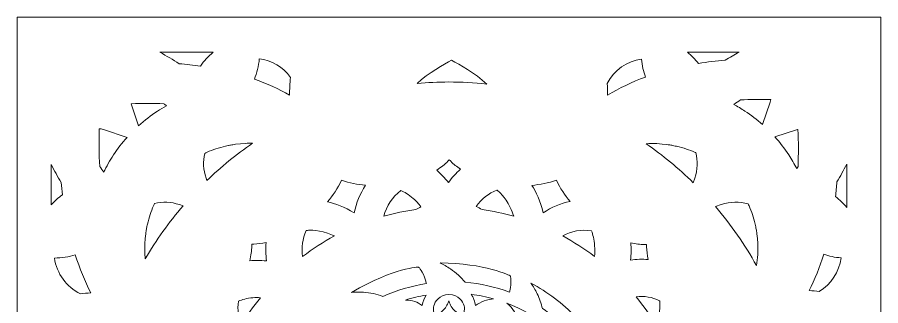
# Model space of a CAD drawing. Header units: millimetres. Extents: x -965 to 732, y -534 to 696.
# Drawn here: x 351.1 to 732, y 138.6 to 266.1 of the extents above; entities that cross this region are included whole.
import ezdxf

# ---------------------------------------------------------------- set-up
doc = ezdxf.new("R2010")
doc.units = ezdxf.units.MM
doc.header["$MEASUREMENT"] = 0
doc.layers.add('Layer 10', color=7, linetype='Continuous')

msp = doc.modelspace()

# ---------------------------------------------------------------- linework, layer by layer
at = {"layer": 'Layer 10', "lineweight": 0}
msp.add_lwpolyline([(351.09, 266.09), (351.09, -114.82), (732.01, -114.82), (732.01, 266.09), (351.09, 266.09)], dxfattribs=at)
for points, knots in [([(437.52, 250.63), (435.37, 248.87), (433.47, 246.82), (431.87, 244.5), (428.79, 244.94), (425.65, 245.29), (422.53, 245.54), (419.81, 247.33), (416.94, 249.03), (413.99, 250.63), (413.99, 250.63), (437.52, 250.63), (437.52, 250.63)], [0, 0, 0, 0, 1, 1, 1, 2, 2, 2, 3, 3, 3, 4, 4, 4, 4]), ([(457.84, 247.75), (463.33, 247.1), (468.27, 244.16), (471.61, 239.51), (471.31, 236.88), (471.19, 234.24), (471.24, 231.65), (466.48, 234.39), (461.26, 236.77), (455.68, 238.75), (456.87, 241.48), (457.6, 244.5), (457.84, 247.75)], [0, 0, 0, 0, 1, 1, 1, 2, 2, 2, 3, 3, 3, 4, 4, 4, 4]), ([(669.49, 250.63), (667.42, 249.53), (665.39, 248.38), (663.44, 247.19), (659.4, 246.84), (655.42, 246.35), (651.58, 245.72), (650.15, 247.55), (648.53, 249.19), (646.73, 250.63), (646.73, 250.63), (669.49, 250.63), (669.49, 250.63)], [0, 0, 0, 0, 1, 1, 1, 2, 2, 2, 3, 3, 3, 4, 4, 4, 4]), ([(542.67, 247.08), (546.12, 245.29), (553, 241.42), (558.18, 236.58), (552.65, 237.19), (547.06, 237.49), (541.52, 237.49), (536.83, 237.49), (532.12, 237.28), (527.45, 236.85), (532.6, 241.57), (539.29, 245.33), (542.67, 247.08)], [0, 0, 0, 0, 1, 1, 1, 2, 2, 2, 3, 3, 3, 4, 4, 4, 4]), ([(626.48, 247.57), (626.71, 244.75), (627.3, 242.11), (628.24, 239.68), (622.23, 237.46), (616.63, 234.78), (611.53, 231.69), (611.53, 233.4), (611.46, 235.13), (611.31, 236.84), (614.42, 242.75), (620.11, 246.75), (626.48, 247.57)], [0, 0, 0, 0, 1, 1, 1, 2, 2, 2, 3, 3, 3, 4, 4, 4, 4]), ([(683.17, 228.56), (683.17, 228.56), (679.87, 218.66), (679.87, 218.66), (677.4, 220.84), (674.81, 222.84), (672.11, 224.62), (670.49, 225.68), (668.82, 226.67), (667.14, 227.58), (668.12, 228.26), (669.12, 228.92), (670.13, 229.57), (674.47, 229.8), (678.95, 229.86), (683.46, 229.74), (683.4, 229.36), (683.3, 228.96), (683.17, 228.56)], [0, 0, 0, 0, 1, 1, 1, 2, 2, 2, 3, 3, 3, 4, 4, 4, 5, 5, 5, 6, 6, 6, 6]), ([(415.72, 227.89), (416.13, 227.6), (416.54, 227.31), (416.94, 227.02), (415.57, 226.26), (414.22, 225.44), (412.88, 224.58), (410.03, 222.7), (407.25, 220.55), (404.6, 218.16), (404.6, 218.16), (401.36, 227.89), (401.36, 227.89), (406.23, 228.09), (411.05, 228.1), (415.72, 227.89)], [0, 0, 0, 0, 1, 1, 1, 2, 2, 2, 3, 3, 3, 4, 4, 4, 5, 5, 5, 5]), ([(387.25, 216.84), (387.83, 216.82), (388.43, 216.7), (389.07, 216.49), (389.07, 216.49), (399.5, 213.01), (399.5, 213.01), (397.33, 210.56), (395.34, 207.97), (393.56, 205.29), (391.93, 202.78), (390.47, 200.21), (389.2, 197.6), (388.62, 198.46), (388.04, 199.33), (387.48, 200.22), (387.16, 205.63), (387.08, 211.21), (387.25, 216.84)], [0, 0, 0, 0, 1, 1, 1, 2, 2, 2, 3, 3, 3, 4, 4, 4, 5, 5, 5, 6, 6, 6, 6]), ([(695.24, 216.49), (695.32, 216.52), (695.4, 216.54), (695.48, 216.56), (695.73, 211.01), (695.74, 205.52), (695.52, 200.21), (695.32, 199.89), (695.12, 199.58), (694.92, 199.26), (693.86, 201.3), (692.69, 203.32), (691.4, 205.31), (689.61, 208.02), (687.58, 210.67), (685.34, 213.19), (685.34, 213.19), (695.24, 216.49), (695.24, 216.49)], [0, 0, 0, 0, 1, 1, 1, 2, 2, 2, 3, 3, 3, 4, 4, 4, 5, 5, 5, 6, 6, 6, 6]), ([(444.25, 209.43), (444.25, 209.43), (444.41, 209.46), (444.41, 209.46), (444.68, 209.51), (444.95, 209.57), (445.21, 209.62), (445.53, 209.68), (445.86, 209.73), (446.22, 209.78), (446.6, 209.84), (446.99, 209.9), (447.37, 209.96), (447.37, 209.96), (449.52, 210.21), (449.52, 210.21), (449.52, 210.21), (451.73, 210.36), (451.73, 210.36), (452.75, 210.41), (453.78, 210.42), (454.8, 210.4), (447.71, 205.51), (440.97, 199.99), (434.71, 193.94), (434.71, 193.94), (434.35, 195), (434.35, 195), (433.1, 198.76), (432.92, 202.35), (433.8, 205.97), (434.16, 206.14), (434.5, 206.3), (434.83, 206.45), (437.32, 207.55), (440.07, 208.47), (442.99, 209.16), (443.4, 209.26), (443.81, 209.34), (444.25, 209.43)], [0, 0, 0, 0, 1, 1, 1, 2, 2, 2, 3, 3, 3, 4, 4, 4, 5, 5, 5, 6, 6, 6, 7, 7, 7, 8, 8, 8, 9, 9, 9, 10, 10, 10, 11, 11, 11, 12, 12, 12, 13, 13, 13, 13]), ([(633.17, 210.25), (633.17, 210.25), (635.53, 210.09), (635.53, 210.09), (635.53, 210.09), (637.68, 209.85), (637.68, 209.85), (638.06, 209.79), (638.45, 209.73), (638.9, 209.66), (639.21, 209.62), (639.52, 209.57), (639.83, 209.52), (640.1, 209.46), (640.38, 209.41), (640.68, 209.35), (640.68, 209.35), (640.75, 209.33), (640.75, 209.33), (641.18, 209.25), (641.61, 209.16), (641.98, 209.08), (644.94, 208.38), (647.7, 207.48), (650.15, 206.4), (650.15, 206.4), (650.21, 206.37), (650.21, 206.37), (650.28, 206.34), (650.35, 206.31), (650.43, 206.27), (651.39, 202.55), (651.24, 198.86), (649.95, 195), (649.95, 195), (649.29, 193.01), (649.29, 193.01), (642.84, 199.35), (635.87, 205.11), (628.52, 210.21), (630.09, 210.3), (631.64, 210.31), (633.17, 210.25)], [0, 0, 0, 0, 1, 1, 1, 2, 2, 2, 3, 3, 3, 4, 4, 4, 5, 5, 5, 6, 6, 6, 7, 7, 7, 8, 8, 8, 9, 9, 9, 10, 10, 10, 11, 11, 11, 12, 12, 12, 13, 13, 13, 14, 14, 14, 14]), ([(541.27, 193.07), (539.71, 195.05), (537.99, 196.88), (536.11, 198.53), (538.05, 199.81), (539.68, 201.09), (541.06, 202.44), (541.27, 202.65), (541.48, 202.87), (541.69, 203.09), (541.9, 202.87), (542.11, 202.65), (542.32, 202.44), (543.54, 201.24), (544.97, 200.08), (546.66, 198.92), (544.67, 197.21), (542.87, 195.25), (541.27, 193.07)], [0, 0, 0, 0, 1, 1, 1, 2, 2, 2, 3, 3, 3, 4, 4, 4, 5, 5, 5, 6, 6, 6, 6]), ([(366.06, 201.05), (367.43, 198.32), (368.89, 195.67), (370.41, 193.14), (370.58, 191.31), (370.78, 189.47), (371, 187.64), (369.21, 186.37), (367.54, 184.88), (366.06, 183.23), (366.06, 183.23), (366.06, 201.05), (366.06, 201.05)], [0, 0, 0, 0, 1, 1, 1, 2, 2, 2, 3, 3, 3, 4, 4, 4, 4]), ([(716.98, 182.06), (715.54, 183.84), (713.89, 185.45), (712.06, 186.86), (712.31, 188.99), (712.52, 191.15), (712.68, 193.31), (714.18, 195.84), (715.62, 198.48), (716.98, 201.21), (716.98, 201.21), (716.98, 182.06), (716.98, 182.06)], [0, 0, 0, 0, 1, 1, 1, 2, 2, 2, 3, 3, 3, 4, 4, 4, 4]), ([(494.13, 194.1), (497.62, 192.77), (501.31, 192.19), (504.73, 191.85), (502.33, 188.2), (500.66, 184.13), (499.75, 179.68), (495.48, 182.36), (491.33, 183.77), (487.99, 184.51), (490.25, 187.33), (492.54, 190.52), (494.13, 194.1)], [0, 0, 0, 0, 1, 1, 1, 2, 2, 2, 3, 3, 3, 4, 4, 4, 4]), ([(588.95, 194.1), (590.51, 190.58), (592.75, 187.45), (594.95, 184.69), (590.77, 183.87), (586.82, 182.21), (583.15, 179.75), (581.96, 184.8), (579.97, 188.86), (578.1, 191.83), (581.61, 192.17), (585.4, 192.75), (588.95, 194.1)], [0, 0, 0, 0, 1, 1, 1, 2, 2, 2, 3, 3, 3, 4, 4, 4, 4]), ([(520.36, 189.58), (520.36, 189.58), (520.36, 189.58), (520.36, 189.58), (521.81, 188.9), (523.76, 187.77), (525.81, 185.96), (527.05, 184.86), (528.17, 183.65), (529.16, 182.33), (528.42, 181.97), (527.69, 181.57), (526.98, 181.14), (522.18, 180.49), (517.41, 179.52), (512.76, 178.22), (513.96, 182.79), (516.51, 186.6), (520.36, 189.58)], [0, 0, 0, 0, 1, 1, 1, 2, 2, 2, 3, 3, 3, 4, 4, 4, 5, 5, 5, 6, 6, 6, 6]), ([(562.98, 189.52), (563.3, 189.27), (566.18, 186.93), (568.56, 182.09), (569.18, 180.84), (569.7, 179.53), (570.1, 178.2), (565.54, 179.47), (560.85, 180.44), (556.13, 181.09), (555.28, 181.6), (554.42, 182.07), (553.55, 182.48), (555.86, 185.88), (558.94, 188.31), (562.71, 189.73), (562.8, 189.66), (562.89, 189.59), (562.98, 189.52)], [0, 0, 0, 0, 1, 1, 1, 2, 2, 2, 3, 3, 3, 4, 4, 4, 5, 5, 5, 6, 6, 6, 6]), ([(407.35, 165.97), (407.35, 165.97), (407.5, 168.33), (407.5, 168.33), (407.5, 168.33), (407.74, 170.43), (407.74, 170.43), (407.8, 170.8), (407.86, 171.17), (407.93, 171.62), (407.97, 171.93), (408.02, 172.24), (408.07, 172.54), (408.12, 172.81), (408.18, 173.07), (408.23, 173.34), (408.23, 173.34), (408.29, 173.62), (408.29, 173.62), (408.36, 173.99), (408.43, 174.36), (408.5, 174.66), (409.19, 177.58), (410.09, 180.31), (411.17, 182.78), (411.33, 183.12), (411.49, 183.48), (411.66, 183.85), (415.29, 184.74), (418.89, 184.56), (422.65, 183.3), (422.65, 183.3), (424.21, 182.78), (424.21, 182.78), (417.98, 175.5), (412.39, 167.65), (407.55, 159.38), (407.33, 161.59), (407.26, 163.8), (407.35, 165.97)], [0, 0, 0, 0, 1, 1, 1, 2, 2, 2, 3, 3, 3, 4, 4, 4, 5, 5, 5, 6, 6, 6, 7, 7, 7, 8, 8, 8, 9, 9, 9, 10, 10, 10, 11, 11, 11, 12, 12, 12, 13, 13, 13, 13]), ([(677.22, 156.35), (672.06, 165.62), (665.98, 174.37), (659.11, 182.45), (659.11, 182.45), (661.65, 183.3), (661.65, 183.3), (665.71, 184.65), (669.61, 184.75), (673.55, 183.6), (673.68, 183.3), (673.81, 183.03), (673.93, 182.76), (675.02, 180.3), (675.92, 177.6), (676.61, 174.73), (676.7, 174.35), (676.77, 173.97), (676.85, 173.56), (676.85, 173.56), (676.89, 173.38), (676.89, 173.38), (676.95, 173.1), (677, 172.82), (677.06, 172.53), (677.11, 172.24), (677.16, 171.95), (677.21, 171.63), (677.21, 171.63), (677.22, 171.54), (677.22, 171.54), (677.28, 171.16), (677.33, 170.79), (677.4, 170.41), (677.4, 170.41), (677.64, 168.3), (677.64, 168.3), (677.64, 168.3), (677.8, 166.1), (677.8, 166.1), (677.94, 162.84), (677.75, 159.58), (677.22, 156.35)], [0, 0, 0, 0, 1, 1, 1, 2, 2, 2, 3, 3, 3, 4, 4, 4, 5, 5, 5, 6, 6, 6, 7, 7, 7, 8, 8, 8, 9, 9, 9, 10, 10, 10, 11, 11, 11, 12, 12, 12, 13, 13, 13, 14, 14, 14, 14]), ([(478.58, 171.84), (478.69, 171.86), (478.8, 171.88), (478.91, 171.89), (478.91, 171.89), (478.92, 171.89), (478.92, 171.89), (478.95, 171.9), (482.82, 172.44), (487.89, 170.73), (488.95, 170.37), (489.98, 169.94), (490.98, 169.45), (486.09, 166.81), (481.38, 163.77), (476.95, 160.37), (476.37, 164.34), (476.92, 168.18), (478.58, 171.84)], [0, 0, 0, 0, 1, 1, 1, 2, 2, 2, 3, 3, 3, 4, 4, 4, 5, 5, 5, 6, 6, 6, 6]), ([(604.38, 171.71), (604.39, 171.71), (604.4, 171.71), (604.42, 171.7), (604.98, 170.15), (605.59, 167.91), (605.8, 165.1), (605.92, 163.54), (605.9, 161.98), (605.74, 160.43), (601.3, 163.81), (596.6, 166.85), (591.71, 169.48), (595.56, 171.64), (599.81, 172.39), (604.38, 171.71)], [0, 0, 0, 0, 1, 1, 1, 2, 2, 2, 3, 3, 3, 4, 4, 4, 5, 5, 5, 5]), ([(460.85, 166.58), (460.62, 163.9), (460.69, 161.17), (461.05, 158.44), (459.67, 158.59), (458.27, 158.67), (456.89, 158.67), (455.83, 158.67), (454.77, 158.62), (453.71, 158.54), (454.21, 160.86), (454.49, 162.96), (454.54, 164.91), (454.55, 165.24), (454.55, 165.58), (454.54, 165.91), (454.85, 165.9), (455.15, 165.9), (455.46, 165.91), (457.12, 165.95), (458.9, 166.17), (460.85, 166.58)], [0, 0, 0, 0, 1, 1, 1, 2, 2, 2, 3, 3, 3, 4, 4, 4, 5, 5, 5, 6, 6, 6, 7, 7, 7, 7]), ([(621.74, 166.5), (623.95, 165.99), (625.95, 165.71), (627.82, 165.66), (628.12, 165.65), (628.43, 165.65), (628.74, 165.66), (628.73, 165.32), (628.73, 164.99), (628.74, 164.66), (628.78, 162.93), (628.99, 161.08), (629.39, 159.05), (626.83, 159.28), (624.24, 159.21), (621.64, 158.84), (621.9, 161.38), (621.93, 163.94), (621.74, 166.5)], [0, 0, 0, 0, 1, 1, 1, 2, 2, 2, 3, 3, 3, 4, 4, 4, 5, 5, 5, 6, 6, 6, 6]), ([(383.55, 144.33), (382.01, 144.25), (380.47, 144.12), (378.92, 143.93), (372.75, 146.9), (368.5, 152.83), (367.5, 159.72), (370.74, 159.73), (373.86, 160.21), (376.67, 161.13), (378.58, 155.13), (380.89, 149.49), (383.55, 144.33)], [0, 0, 0, 0, 1, 1, 1, 2, 2, 2, 3, 3, 3, 4, 4, 4, 4]), ([(706.84, 161.4), (709.23, 160.52), (711.8, 159.98), (714.52, 159.79), (713.65, 153.61), (710.14, 148.16), (704.9, 144.92), (703.42, 145.1), (701.92, 145.23), (700.44, 145.3), (702.92, 150.28), (705.07, 155.68), (706.84, 161.4)], [0, 0, 0, 0, 1, 1, 1, 2, 2, 2, 3, 3, 3, 4, 4, 4, 4]), ([(548.64, 148.98), (546.82, 151.23), (544.68, 153.22), (542.25, 154.87), (540.65, 155.97), (539.07, 156.84), (537.6, 157.52), (557.39, 157.52), (568.63, 151.84), (568.63, 151.84), (568.63, 151.82), (569.33, 149.18), (568.45, 145.26), (568.4, 145.05), (568.35, 144.85), (568.3, 144.64), (561.99, 146.98), (555.38, 148.44), (548.64, 148.98)], [0, 0, 0, 0, 1, 1, 1, 2, 2, 2, 3, 3, 3, 4, 4, 4, 5, 5, 5, 6, 6, 6, 6]), ([(512.41, 142.74), (509.68, 143.8), (506.79, 144.44), (503.82, 144.62), (503.14, 144.66), (502.48, 144.68), (501.84, 144.68), (500.66, 144.68), (499.55, 144.62), (498.51, 144.51), (517.95, 155.76), (528.16, 155.69), (528.16, 155.69), (528.18, 155.67), (530.05, 153.75), (531.18, 149.91), (531.32, 149.42), (531.45, 148.91), (531.56, 148.39), (524.95, 147.39), (518.52, 145.49), (512.41, 142.74)], [0, 0, 0, 0, 1, 1, 1, 2, 2, 2, 3, 3, 3, 4, 4, 4, 5, 5, 5, 6, 6, 6, 7, 7, 7, 7]), ([(597.51, 133.63), (599.08, 132), (600.6, 130.29), (602.04, 128.53), (602.04, 128.53), (601.82, 127.56), (601.82, 127.56), (601.81, 127.54), (601.27, 125.4), (599.23, 122.84), (594.48, 128.48), (588.96, 133.36), (582.78, 137.37), (582.26, 139.61), (581.48, 141.8), (580.47, 143.89), (579.61, 145.68), (578.65, 147.25), (577.71, 148.61), (584.98, 144.74), (591.62, 139.72), (597.51, 133.63)], [0, 0, 0, 0, 1, 1, 1, 2, 2, 2, 3, 3, 3, 4, 4, 4, 5, 5, 5, 6, 6, 6, 7, 7, 7, 7]), ([(448.69, 140.69), (448.69, 140.7), (448.7, 140.71), (448.7, 140.73), (450.19, 141.31), (452.35, 141.94), (455.07, 142.16), (456.16, 142.25), (457.25, 142.26), (458.35, 142.2), (455.2, 138.28), (452.34, 134.15), (449.79, 129.85), (448.53, 133.21), (448.16, 136.84), (448.69, 140.69)], [0, 0, 0, 0, 1, 1, 1, 2, 2, 2, 3, 3, 3, 4, 4, 4, 5, 5, 5, 5]), ([(522.64, 141.16), (522.53, 141.16), (522.43, 141.16), (522.32, 141.16), (525.31, 142.08), (528.36, 142.8), (531.46, 143.31), (530.68, 142.09), (530.05, 140.58), (529.76, 138.69), (527.74, 140.27), (525.25, 141.16), (522.64, 141.16)], [0, 0, 0, 0, 1, 1, 1, 2, 2, 2, 3, 3, 3, 4, 4, 4, 4]), ([(541.52, 143.67), (546.01, 143.33), (547.63, 140.56), (548.21, 138.62), (548.3, 138.17), (548.35, 137.71), (548.35, 137.25), (548.35, 135.92), (547.96, 134.68), (547.3, 133.63), (547.21, 133.71), (547.12, 133.8), (547.03, 133.88), (546.58, 134.29), (546.1, 134.69), (545.64, 135.07), (544.29, 136.19), (543, 137.24), (542.25, 138.82), (542.16, 138.99), (541.89, 139.68), (541.79, 139.93), (541.79, 139.93), (541.46, 140.75), (541.46, 140.75), (541.46, 140.75), (541.13, 139.93), (541.13, 139.93), (541.02, 139.68), (540.74, 139), (540.66, 138.82), (539.9, 137.24), (538.62, 136.19), (537.26, 135.07), (536.8, 134.69), (536.32, 134.29), (535.87, 133.88), (535.81, 133.82), (535.75, 133.77), (535.69, 133.71), (535.06, 134.74), (534.69, 135.95), (534.69, 137.25), (534.69, 137.71), (534.74, 138.17), (534.83, 138.61), (535.41, 140.56), (537.02, 143.33), (541.52, 143.67)], [0, 0, 0, 0, 1, 1, 1, 2, 2, 2, 3, 3, 3, 4, 4, 4, 5, 5, 5, 6, 6, 6, 7, 7, 7, 8, 8, 8, 9, 9, 9, 10, 10, 10, 11, 11, 11, 12, 12, 12, 13, 13, 13, 14, 14, 14, 15, 15, 15, 16, 16, 16, 16]), ([(553.28, 138.69), (552.98, 140.56), (552.31, 142.25), (551.31, 143.68), (554.71, 143.25), (558.03, 142.57), (561.25, 141.67), (558.65, 141.66), (555.3, 140.27), (553.28, 138.69)], [0, 0, 0, 0, 1, 1, 1, 2, 2, 2, 3, 3, 3, 3]), ([(633.39, 131.06), (633.26, 130.65), (633.12, 130.25), (632.97, 129.85), (630.34, 134.28), (627.37, 138.55), (624.1, 142.58), (627.67, 143.03), (631.14, 142.44), (634.45, 140.84), (634.48, 140.7), (634.5, 140.56), (634.52, 140.42), (634.57, 140), (635.02, 136.23), (633.39, 131.06)], [0, 0, 0, 0, 1, 1, 1, 2, 2, 2, 3, 3, 3, 4, 4, 4, 5, 5, 5, 5]), ([(564.17, 9.78), (566.59, 11.34), (568.85, 13.13), (570.94, 15.16), (574.55, 18.66), (577.08, 24.16), (578.67, 31.96), (579.97, 38.34), (580.41, 45.14), (580.77, 50.62), (581.03, 54.64), (581.28, 58.44), (581.78, 59.89), (583, 63.4), (584.74, 65.66), (586.95, 66.62), (587.91, 67.05), (588.82, 67.16), (589.55, 67.16), (590.07, 67.16), (590.51, 67.1), (590.8, 67.06), (591.02, 67.03), (591.21, 67.01), (591.43, 67.01), (591.43, 67.01), (593.64, 67.01), (593.64, 67.01), (593.64, 67.01), (593.84, 69.21), (593.84, 69.21), (593.86, 69.43), (594.28, 74.55), (590.57, 78.35), (587.6, 81.38), (583.02, 82.63), (576.96, 82.05), (575.37, 81.9), (573.79, 81.63), (572.26, 81.23), (572.26, 81.23), (572.26, 130.53), (572.26, 130.53), (572.26, 130.53), (572.23, 130.82), (572.23, 130.82), (571.65, 134.48), (569.81, 137.77), (567.11, 139.74), (593.2, 129.82), (611.6, 104.54), (611.6, 75.28), (611.6, 57.97), (605.13, 41.41), (593.39, 28.65), (585.31, 19.87), (575.25, 13.43), (564.17, 9.78)], [0, 0, 0, 0, 1, 1, 1, 2, 2, 2, 3, 3, 3, 4, 4, 4, 5, 5, 5, 6, 6, 6, 7, 7, 7, 8, 8, 8, 9, 9, 9, 10, 10, 10, 11, 11, 11, 12, 12, 12, 13, 13, 13, 14, 14, 14, 15, 15, 15, 16, 16, 16, 17, 17, 17, 18, 18, 18, 19, 19, 19, 19])]:
    msp.add_open_spline(points, degree=3, knots=knots, dxfattribs=at)

doc.saveas('drawing.dxf')
